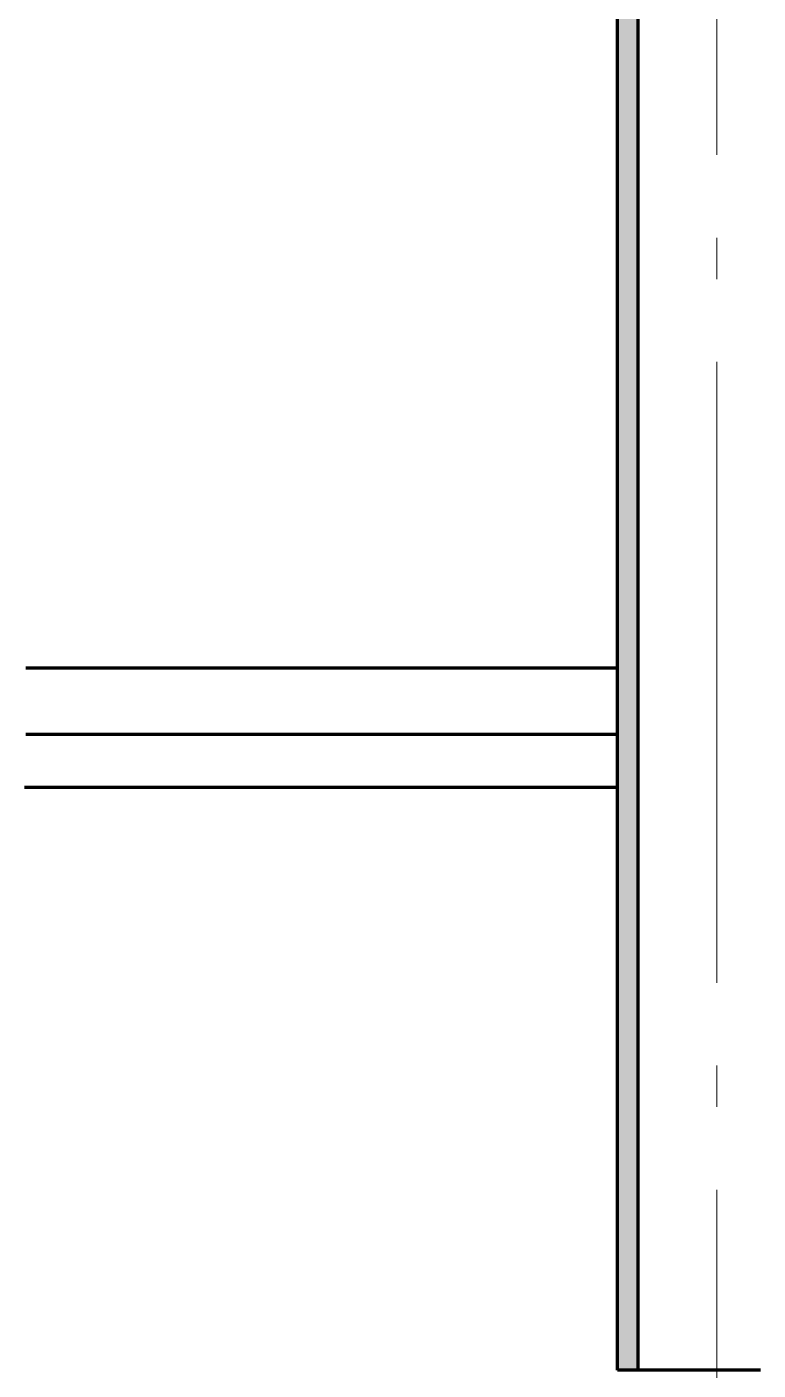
# Model space of a CAD drawing. Header units: millimetres. Extents: x 0 to 2382, y 0 to 420.
# Drawn here: x 747.32 to 765, y 124.25 to 156.71 of the extents above; entities that cross this region are included whole.
import ezdxf

# ---------------------------------------------------------------- set-up
doc = ezdxf.new("R2010")
doc.units = ezdxf.units.MM
doc.linetypes.add('IRAM-F-TRAZO-PUNTO', pattern=[20, 15, -2, 1, -2])
for name, color, linetype, lineweight in [('01-VISIBLE', 7, 'CONTINUOUS', 70), ('03-EJE', 1, 'IRAM-F-TRAZO-PUNTO', 18), ('05-RAYADO', 8, 'CONTINUOUS', 18)]:
    doc.layers.add(name, color=color, linetype=linetype, lineweight=lineweight)

msp = doc.modelspace()

# ---------------------------------------------------------------- hatches: boundary and pattern name
at = {"layer": '05-RAYADO'}
h = msp.add_hatch(color=7, dxfattribs=at)
h.dxf.hatch_style = 1
h.paths.add_polyline_path([(762.1, 124.253), (761.6, 124.253), (761.6, 292.147), (762.1, 292.147)])

# ---------------------------------------------------------------- linework, layer by layer
at = {"layer": '01-VISIBLE'}
for p, q in [((761.6, 124.253), (761.6, 292.147)), ((762.1, 124.253), (762.1, 292.147)), ((762.1, 124.253), (761.6, 124.253))]:
    msp.add_line(p, q, dxfattribs=at)
for points in [[(761.6, 141.213), (761.529, 141.213), (761.458, 141.213), (761.388, 141.213), (761.317, 141.213), (761.246, 141.213), (761.175, 141.213), (761.104, 141.213), (761.034, 141.213), (760.963, 141.213), (760.892, 141.213), (760.821, 141.213), (760.75, 141.213), (760.68, 141.213), (760.609, 141.213), (760.538, 141.213), (760.467, 141.213), (760.396, 141.213), (760.326, 141.213), (760.255, 141.213), (760.184, 141.213), (760.113, 141.213), (760.042, 141.213), (759.972, 141.213), (759.901, 141.213), (759.83, 141.213), (759.759, 141.213), (759.688, 141.213), (759.618, 141.213), (759.547, 141.213), (759.476, 141.213), (759.405, 141.213), (759.334, 141.213), (759.264, 141.213), (759.193, 141.213), (759.122, 141.213), (759.051, 141.213), (758.98, 141.213), (758.91, 141.213), (758.839, 141.213), (758.768, 141.213), (758.697, 141.213), (758.626, 141.213), (758.556, 141.213), (758.485, 141.213), (758.414, 141.213), (758.343, 141.213), (758.272, 141.213), (758.202, 141.213), (758.131, 141.213), (758.06, 141.213), (757.989, 141.213), (757.918, 141.213), (757.848, 141.213), (757.777, 141.213), (757.706, 141.213), (757.635, 141.213), (757.564, 141.213), (757.494, 141.213), (757.423, 141.213), (757.352, 141.213), (757.281, 141.213), (757.21, 141.213), (757.14, 141.213), (757.069, 141.213), (756.998, 141.213), (756.927, 141.213), (756.856, 141.213), (756.786, 141.213), (756.715, 141.213), (756.644, 141.213), (756.573, 141.213), (756.502, 141.213), (756.432, 141.213), (756.361, 141.213), (756.29, 141.213), (756.219, 141.213), (756.148, 141.213), (756.078, 141.213), (756.007, 141.213), (755.936, 141.213), (755.865, 141.213), (755.794, 141.213), (755.724, 141.213), (755.653, 141.213), (755.582, 141.213), (755.511, 141.213), (755.44, 141.213), (755.37, 141.213), (755.299, 141.213), (755.228, 141.213), (755.157, 141.213), (755.086, 141.213), (755.016, 141.213), (754.945, 141.213), (754.874, 141.213), (754.803, 141.213), (754.732, 141.213), (754.662, 141.213), (754.591, 141.213), (754.52, 141.213), (754.449, 141.213), (754.378, 141.213), (754.308, 141.213), (754.237, 141.213), (754.166, 141.213), (754.095, 141.213), (754.024, 141.213), (753.954, 141.213), (753.883, 141.213), (753.812, 141.213), (753.741, 141.213), (753.67, 141.213), (753.6, 141.213), (753.529, 141.213), (753.458, 141.213), (753.387, 141.213), (753.316, 141.213), (753.246, 141.213), (753.175, 141.213), (753.104, 141.213), (753.033, 141.213), (752.962, 141.213), (752.892, 141.213), (752.821, 141.213), (752.75, 141.213), (752.679, 141.213), (752.608, 141.213), (752.538, 141.213), (752.467, 141.213), (752.396, 141.213), (752.325, 141.213), (752.254, 141.213), (752.184, 141.213), (752.113, 141.213), (752.042, 141.213), (751.971, 141.213), (751.9, 141.213), (751.83, 141.213), (751.759, 141.213), (751.688, 141.213), (751.617, 141.213), (751.546, 141.213), (751.476, 141.213), (751.405, 141.213), (751.334, 141.213), (751.263, 141.213), (751.192, 141.213), (751.122, 141.213), (751.051, 141.213), (750.98, 141.213), (750.909, 141.213), (750.838, 141.213), (750.768, 141.213), (750.697, 141.213), (750.626, 141.213), (750.555, 141.213), (750.484, 141.213), (750.414, 141.213), (750.343, 141.213), (750.272, 141.213), (750.201, 141.213), (750.13, 141.213), (750.06, 141.213), (749.989, 141.213), (749.918, 141.213), (749.847, 141.213), (749.776, 141.213), (749.706, 141.213), (749.635, 141.213), (749.564, 141.213), (749.493, 141.213), (749.422, 141.213), (749.352, 141.213), (749.281, 141.213), (749.21, 141.213), (749.139, 141.213), (749.068, 141.213), (748.998, 141.213), (748.927, 141.213), (748.856, 141.213), (748.785, 141.213), (748.714, 141.213), (748.644, 141.213), (748.573, 141.213), (748.502, 141.213), (748.431, 141.213), (748.36, 141.213), (748.29, 141.213), (748.219, 141.213), (748.148, 141.213), (748.077, 141.213), (748.006, 141.213), (747.936, 141.213), (747.865, 141.213), (747.794, 141.213), (747.723, 141.213), (747.652, 141.213), (747.582, 141.213), (747.511, 141.213), (747.44, 141.213), (747.369, 141.213), (747.298, 141.213)], [(761.6, 139.613), (761.529, 139.613), (761.458, 139.613), (761.388, 139.613), (761.317, 139.613), (761.246, 139.613), (761.175, 139.613), (761.104, 139.613), (761.034, 139.613), (760.963, 139.613), (760.892, 139.613), (760.821, 139.613), (760.75, 139.613), (760.68, 139.613), (760.609, 139.613), (760.538, 139.613), (760.467, 139.613), (760.396, 139.613), (760.326, 139.613), (760.255, 139.613), (760.184, 139.613), (760.113, 139.613), (760.042, 139.613), (759.972, 139.613), (759.901, 139.613), (759.83, 139.613), (759.759, 139.613), (759.688, 139.613), (759.618, 139.613), (759.547, 139.613), (759.476, 139.613), (759.405, 139.613), (759.334, 139.613), (759.264, 139.613), (759.193, 139.613), (759.122, 139.613), (759.051, 139.613), (758.98, 139.613), (758.91, 139.613), (758.839, 139.613), (758.768, 139.613), (758.697, 139.613), (758.626, 139.613), (758.556, 139.613), (758.485, 139.613), (758.414, 139.613), (758.343, 139.613), (758.272, 139.613), (758.202, 139.613), (758.131, 139.613), (758.06, 139.613), (757.989, 139.613), (757.918, 139.613), (757.848, 139.613), (757.777, 139.613), (757.706, 139.613), (757.635, 139.613), (757.564, 139.613), (757.494, 139.613), (757.423, 139.613), (757.352, 139.613), (757.281, 139.613), (757.21, 139.613), (757.14, 139.613), (757.069, 139.613), (756.998, 139.613), (756.927, 139.613), (756.856, 139.613), (756.786, 139.613), (756.715, 139.613), (756.644, 139.613), (756.573, 139.613), (756.502, 139.613), (756.432, 139.613), (756.361, 139.613), (756.29, 139.613), (756.219, 139.613), (756.148, 139.613), (756.078, 139.613), (756.007, 139.613), (755.936, 139.613), (755.865, 139.613), (755.794, 139.613), (755.724, 139.613), (755.653, 139.613), (755.582, 139.613), (755.511, 139.613), (755.44, 139.613), (755.37, 139.613), (755.299, 139.613), (755.228, 139.613), (755.157, 139.613), (755.086, 139.613), (755.016, 139.613), (754.945, 139.613), (754.874, 139.613), (754.803, 139.613), (754.732, 139.613), (754.662, 139.613), (754.591, 139.613), (754.52, 139.613), (754.449, 139.613), (754.378, 139.613), (754.308, 139.613), (754.237, 139.613), (754.166, 139.613), (754.095, 139.613), (754.024, 139.613), (753.954, 139.613), (753.883, 139.613), (753.812, 139.613), (753.741, 139.613), (753.67, 139.613), (753.6, 139.613), (753.529, 139.613), (753.458, 139.613), (753.387, 139.613), (753.316, 139.613), (753.246, 139.613), (753.175, 139.613), (753.104, 139.613), (753.033, 139.613), (752.962, 139.613), (752.892, 139.613), (752.821, 139.613), (752.75, 139.613), (752.679, 139.613), (752.608, 139.613), (752.538, 139.613), (752.467, 139.613), (752.396, 139.613), (752.325, 139.613), (752.254, 139.613), (752.184, 139.613), (752.113, 139.613), (752.042, 139.613), (751.971, 139.613), (751.9, 139.613), (751.83, 139.613), (751.759, 139.613), (751.688, 139.613), (751.617, 139.613), (751.546, 139.613), (751.476, 139.613), (751.405, 139.613), (751.334, 139.613), (751.263, 139.613), (751.192, 139.613), (751.122, 139.613), (751.051, 139.613), (750.98, 139.613), (750.909, 139.613), (750.838, 139.613), (750.768, 139.613), (750.697, 139.613), (750.626, 139.613), (750.555, 139.613), (750.484, 139.613), (750.414, 139.613), (750.343, 139.613), (750.272, 139.613), (750.201, 139.613), (750.13, 139.613), (750.06, 139.613), (749.989, 139.613), (749.918, 139.613), (749.847, 139.613), (749.776, 139.613), (749.706, 139.613), (749.635, 139.613), (749.564, 139.613), (749.493, 139.613), (749.422, 139.613), (749.352, 139.613), (749.281, 139.613), (749.21, 139.613), (749.139, 139.613), (749.068, 139.613), (748.998, 139.613), (748.927, 139.613), (748.856, 139.613), (748.785, 139.613), (748.714, 139.613), (748.644, 139.613), (748.573, 139.613), (748.502, 139.613), (748.431, 139.613), (748.36, 139.613), (748.29, 139.613), (748.219, 139.613), (748.148, 139.613), (748.077, 139.613), (748.006, 139.613), (747.936, 139.613), (747.865, 139.613), (747.794, 139.613), (747.723, 139.613), (747.652, 139.613), (747.582, 139.613), (747.511, 139.613), (747.44, 139.613), (747.369, 139.613), (747.298, 139.613)], [(761.6, 138.333), (761.528, 138.333), (761.455, 138.333), (761.383, 138.333), (761.31, 138.333), (761.238, 138.333), (761.166, 138.333), (761.093, 138.333), (761.021, 138.333), (760.948, 138.333), (760.876, 138.333), (760.804, 138.333), (760.731, 138.333), (760.659, 138.333), (760.586, 138.333), (760.514, 138.333), (760.442, 138.333), (760.369, 138.333), (760.297, 138.333), (760.224, 138.333), (760.152, 138.333), (760.08, 138.333), (760.007, 138.333), (759.935, 138.333), (759.862, 138.333), (759.79, 138.333), (759.718, 138.333), (759.645, 138.333), (759.573, 138.333), (759.5, 138.333), (759.428, 138.333), (759.356, 138.333), (759.283, 138.333), (759.211, 138.333), (759.138, 138.333), (759.066, 138.333), (758.994, 138.333), (758.921, 138.333), (758.849, 138.333), (758.776, 138.333), (758.704, 138.333), (758.632, 138.333), (758.559, 138.333), (758.487, 138.333), (758.414, 138.333), (758.342, 138.333), (758.27, 138.333), (758.197, 138.333), (758.125, 138.333), (758.052, 138.333), (757.98, 138.333), (757.908, 138.333), (757.835, 138.333), (757.763, 138.333), (757.69, 138.333), (757.618, 138.333), (757.546, 138.333), (757.473, 138.333), (757.401, 138.333), (757.328, 138.333), (757.256, 138.333), (757.184, 138.333), (757.111, 138.333), (757.039, 138.333), (756.966, 138.333), (756.894, 138.333), (756.822, 138.333), (756.749, 138.333), (756.677, 138.333), (756.604, 138.333), (756.532, 138.333), (756.46, 138.333), (756.387, 138.333), (756.315, 138.333), (756.242, 138.333), (756.17, 138.333), (756.098, 138.333), (756.025, 138.333), (755.953, 138.333), (755.88, 138.333), (755.808, 138.333), (755.736, 138.333), (755.663, 138.333), (755.591, 138.333), (755.518, 138.333), (755.446, 138.333), (755.374, 138.333), (755.301, 138.333), (755.229, 138.333), (755.156, 138.333), (755.084, 138.333), (755.012, 138.333), (754.939, 138.333), (754.867, 138.333), (754.794, 138.333), (754.722, 138.333), (754.65, 138.333), (754.577, 138.333), (754.505, 138.333), (754.432, 138.333), (754.36, 138.333), (754.288, 138.333), (754.215, 138.333), (754.143, 138.333), (754.07, 138.333), (753.998, 138.333), (753.926, 138.333), (753.853, 138.333), (753.781, 138.333), (753.708, 138.333), (753.636, 138.333), (753.564, 138.333), (753.491, 138.333), (753.419, 138.333), (753.346, 138.333), (753.274, 138.333), (753.202, 138.333), (753.129, 138.333), (753.057, 138.333), (752.984, 138.333), (752.912, 138.333), (752.84, 138.333), (752.767, 138.333), (752.695, 138.333), (752.622, 138.333), (752.55, 138.333), (752.478, 138.333), (752.405, 138.333), (752.333, 138.333), (752.26, 138.333), (752.188, 138.333), (752.116, 138.333), (752.043, 138.333), (751.971, 138.333), (751.898, 138.333), (751.826, 138.333), (751.754, 138.333), (751.681, 138.333), (751.609, 138.333), (751.536, 138.333), (751.464, 138.333), (751.392, 138.333), (751.319, 138.333), (751.247, 138.333), (751.174, 138.333), (751.102, 138.333), (751.03, 138.333), (750.957, 138.333), (750.885, 138.333), (750.812, 138.333), (750.74, 138.333), (750.668, 138.333), (750.595, 138.333), (750.523, 138.333), (750.45, 138.333), (750.378, 138.333), (750.306, 138.333), (750.233, 138.333), (750.161, 138.333), (750.088, 138.333), (750.016, 138.333), (749.944, 138.333), (749.871, 138.333), (749.799, 138.333), (749.726, 138.333), (749.654, 138.333), (749.582, 138.333), (749.509, 138.333), (749.437, 138.333), (749.364, 138.333), (749.292, 138.333), (749.22, 138.333), (749.147, 138.333), (749.075, 138.333), (749.002, 138.333), (748.93, 138.333), (748.858, 138.333), (748.785, 138.333), (748.713, 138.333), (748.64, 138.333), (748.568, 138.333), (748.496, 138.333), (748.423, 138.333), (748.351, 138.333), (748.278, 138.333), (748.206, 138.333), (748.134, 138.333), (748.061, 138.333), (747.989, 138.333), (747.916, 138.333), (747.844, 138.333), (747.772, 138.333), (747.699, 138.333), (747.627, 138.333), (747.554, 138.333), (747.482, 138.333), (747.41, 138.333), (747.337, 138.333), (747.265, 138.333)], [(765.056, 124.253), (764.995, 124.253), (764.935, 124.253), (764.875, 124.253), (764.814, 124.253), (764.754, 124.253), (764.694, 124.253), (764.633, 124.253), (764.573, 124.253), (764.513, 124.253), (764.452, 124.253), (764.392, 124.253), (764.332, 124.253), (764.271, 124.253), (764.211, 124.253), (764.151, 124.253), (764.09, 124.253), (764.03, 124.253), (763.97, 124.253), (763.91, 124.253), (763.849, 124.253), (763.789, 124.253), (763.729, 124.253), (763.668, 124.253), (763.608, 124.253), (763.548, 124.253), (763.487, 124.253), (763.427, 124.253), (763.367, 124.253), (763.306, 124.253), (763.246, 124.253), (763.186, 124.253), (763.125, 124.253), (763.065, 124.253), (763.005, 124.253), (762.944, 124.253), (762.884, 124.253), (762.824, 124.253), (762.763, 124.253), (762.703, 124.253), (762.643, 124.253), (762.583, 124.253), (762.522, 124.253), (762.462, 124.253), (762.402, 124.253), (762.341, 124.253), (762.281, 124.253), (762.221, 124.253), (762.16, 124.253), (762.1, 124.253)]]:
    msp.add_lwpolyline(points, dxfattribs=at)
at = {"layer": '03-EJE'}
msp.add_line((764, 113.613), (764, 300.387), dxfattribs=at)

doc.saveas('drawing.dxf')
